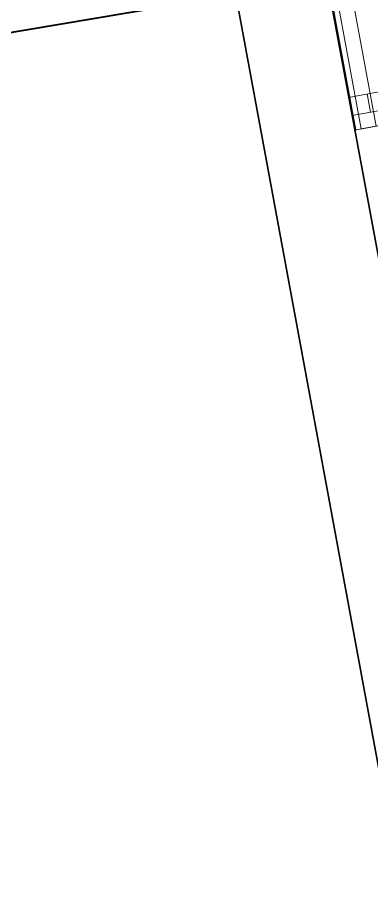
# Model space of a CAD drawing. Header units: millimetres. Extents: x -159872 to 386485, y -250577 to 158966.
# Drawn here: x 176700 to 177177, y 3170 to 4355 of the extents above; entities that cross this region are included whole.
import ezdxf

# ---------------------------------------------------------------- set-up
doc = ezdxf.new("R2010")
doc.units = ezdxf.units.MM
doc.layers.get('0').update_dxf_attribs({"lineweight": 25})
for name, color, linetype, lineweight in [('LDS-equipment-kitchen equipment', 3, 'Continuous', 13), ('LDS-struct-extg-doors windows', 7, 'Continuous', 9), ('LDS-struct-extg-walls', 1, 'Continuous', 40), ('LDS-struct-new-walls', 6, 'Continuous', 35)]:
    doc.layers.add(name, color=color, linetype=linetype, lineweight=lineweight)

# ---------------------------------------------------------------- blocks, each defined once
blk = doc.blocks.new('Group-198')
at = {"layer": 'LDS-equipment-kitchen equipment', "linetype": 'Continuous', "lineweight": 5}
blk.add_line((116510.2, 40666.2), (116210.7, 42288.7), dxfattribs=at)
at = {"layer": 'LDS-equipment-kitchen equipment', "linetype": 'Continuous', "lineweight": 5, "flags": 128}
blk.add_lwpolyline([(116490.2, 40662.5), (117178.6, 40789.5), (116879.1, 42412.1), (116190.7, 42285.1), (116490.2, 40662.5)], dxfattribs=at)
blk = doc.blocks.new('A$Ca321c1a6')
at = {"linetype": 'Continuous'}
for p, q in [((1649.982764, 300), (0, 300)), ((0, 300), (0, 0)), ((0, 298.8), (1649.982764, 298.8)), ((20, 300), (20, 25)), ((45, 300), (45, 25)), ((20, 275), (45, 275))]:
    blk.add_line(p, q, dxfattribs=at)

msp = doc.modelspace()

# ---------------------------------------------------------------- linework, layer by layer
at = {"layer": 'LDS-struct-extg-doors windows', "flags": 128}
msp.add_lwpolyline([(177335.32196, 2106.66831), (177180.76175, 3023.73491), (176973.68219, 2988.83421), (176947.92216, 3141.67865), (176178.76953, 3012.0475), (175976.01312, 4215.0811), (176981.8281, 4384.59875), (176847.21114, 5183.33417), (176630.27066, 5146.77154), (176542.18796, 5669.40089), (175723.73067, 5531.46006), (175520.97427, 6734.49366), (176369.01434, 6877.4203), (176083.16105, 8573.50046)], dxfattribs=at)
at = {"layer": 'LDS-struct-extg-walls'}
msp.add_line((175976.01312, 4215.0811), (176981.8281, 4384.59875), dxfattribs=at)
at = {"layer": 'LDS-struct-new-walls'}
for p, q in [((177682.83179, 1344.95301), (176855.70484, 5825.95255)), ((177581.64503, 1204.50369), (176732.78141, 5803.26269))]:
    msp.add_line(p, q, dxfattribs=at)

# ---------------------------------------------------------------- block references
at = {"layer": 'LDS-equipment-kitchen equipment'}
msp.add_blockref('Group-198', (60673.51323, -36457.51522), dxfattribs=at)
at = {"layer": 'LDS-equipment-kitchen equipment', "rotation": 100.4582459913295}
msp.add_blockref('A$Ca321c1a6', (177450.22419, 4257.83589), dxfattribs=at)

doc.saveas('drawing.dxf')
